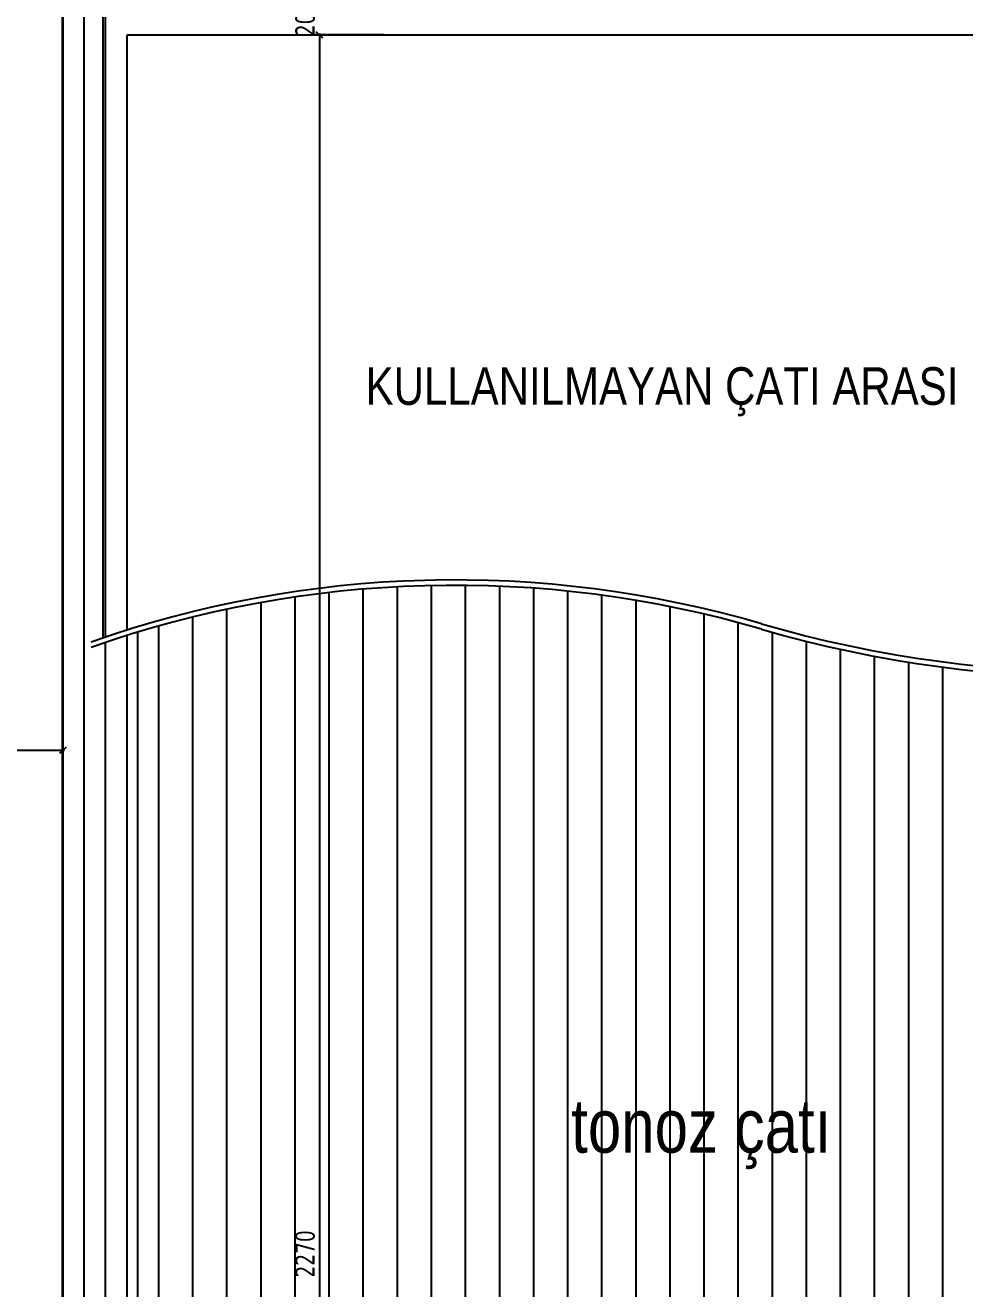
# Model space of a CAD drawing. Header units: millimetres. Extents: x 43168.9 to 43194.6, y -25545.1 to -25543.4.
# Drawn here: x 43178.5969 to 43178.7719, y -25544.3264 to -25544.0911 of the extents above; entities that cross this region are included whole.
import ezdxf

# ---------------------------------------------------------------- set-up
doc = ezdxf.new("R2010")
doc.units = ezdxf.units.MM
doc.header["$LTSCALE"] = 200
doc.linetypes.add('DASHDOT', pattern=[1, 0.5, -0.25, 0, -0.25])
for name, color, linetype in [('duv_sgh', 4, 'Continuous'), ('gor-1_sgh', 232, 'Continuous'), ('gor-2_sgh', 161, 'Continuous'), ('gor-3_sgh', 191, 'Continuous'), ('gor-4_sgh', 17, 'Continuous'), ('olcu-uyg_sgh', 193, 'Continuous'), ('olcuic_sgh', 183, 'Continuous'), ('siva_sgh', 145, 'Continuous'), ('yapi-yaklasma_sgh', 41, 'DASHDOT'), ('yazi-mahal_sgh', 12, 'Continuous')]:
    doc.layers.add(name, color=color, linetype=linetype)
doc.styles.add('dim', font='VERDANA.TTF', dxfattribs={"width": 0.7})
doc.styles.add('text2', font='arial.ttf')

msp = doc.modelspace()

# ---------------------------------------------------------------- linework, layer by layer
at = {"color": 0, "linetype": 'ByBlock', "lineweight": -2}
for p, q in [((43178.65234406673, -25544.09351015457), (43178.65114406673, -25544.09231015457)), ((43178.65234406673, -25544.09351015457), (43178.65114406673, -25544.09231015457)), ((43178.60338376728, -25544.22671305167), (43178.60458357815, -25544.22551286256))]:
    msp.add_line(p, q, dxfattribs=at)
at = {"layer": 'duv_sgh'}
for p, q in [((43178.61187849216, -25544.20505935263), (43178.61187849216, -25544.08891015457)), ((43178.61587849216, -25544.20376005206), (43178.61587849216, -25544.09291015457)), ((43178.61587849216, -25544.09291015457), (43178.80687959124, -25544.09291015457))]:
    msp.add_line(p, q, dxfattribs=at)
at = {"layer": 'gor-1_sgh'}
for p, q in [((43178.61587849216, -25544.55091939969), (43178.61587849216, -25544.20476005206)), ((43178.61187849216, -25544.55091939969), (43178.61187849216, -25544.20604211466))]:
    msp.add_line(p, q, dxfattribs=at)
at = {"layer": 'gor-2_sgh'}
for p, q in [((43178.60787849216, -25544.46491939969), (43178.60787849216, -25543.86191939969)), ((43178.61787849216, -25544.53491939969), (43178.61787849216, -25544.20414436039))]:
    msp.add_line(p, q, dxfattribs=at)
for centre, radius, start, end in [((43178.67690940423, -25544.39845537132), 0.204036858365874, 73.73090237195994, 109.3846693744253), ((43178.67690940423, -25544.39945537132), 0.204036858365874, 73.73090237195994, 109.3846693744253), ((43178.79658254874, -25543.98838422865), 0.2231399242005353, 253.7309023719599, 288.355147422971), ((43178.79658254874, -25543.98938422865), 0.2231399242005353, 253.7309023719599, 288.355147422971)]:
    msp.add_arc(centre, radius, start, end, dxfattribs=at)
at = {"layer": 'gor-3_sgh'}
msp.add_line((43178.60387849217, -25544.46891939969), (43178.60387849217, -25543.85791939969), dxfattribs=at)
at = {"layer": 'gor-4_sgh'}
for p, q in [((43178.67259999902, -25544.53491939969), (43178.67259999902, -25544.1954640269)), ((43178.67894999903, -25544.53491939969), (43178.67894999903, -25544.19542871731)), ((43178.64719999902, -25544.53491939969), (43178.64719999902, -25544.19759306475)), ((43178.65354999903, -25544.53491939969), (43178.65354999903, -25544.1967600883)), ((43178.65989999902, -25544.53491939969), (43178.65989999902, -25544.19612873827)), ((43178.66624999903, -25544.53491939969), (43178.66624999903, -25544.19569714044)), ((43178.68529999903, -25544.53491939969), (43178.68529999903, -25544.1955911089)), ((43178.69164999903, -25544.53491939969), (43178.69164999903, -25544.19595167495)), ((43178.69799999903, -25544.53491939969), (43178.69799999903, -25544.19651147172)), ((43178.70434999902, -25544.53491939969), (43178.70434999902, -25544.19727215409)), ((43178.63449999903, -25544.53491939969), (43178.63449999903, -25544.19987460591)), ((43178.64084999903, -25544.53491939969), (43178.64084999903, -25544.19863017652)), ((43178.71069999903, -25544.53491939969), (43178.71069999903, -25544.19823600029)), ((43178.71704999902, -25544.53491939969), (43178.71704999902, -25544.19940594687)), ((43178.62814999903, -25544.53491939969), (43178.62814999903, -25544.2013302594)), ((43178.72339999903, -25544.53491939969), (43178.72339999903, -25544.2007856349)), ((43178.72974999902, -25544.53491939969), (43178.72974999902, -25544.20237946941)), ((43178.62179999903, -25544.53491939969), (43178.62179999903, -25544.20300183221)), ((43178.73609999903, -25544.53491939969), (43178.73609999903, -25544.2041708366)), ((43178.74244999902, -25544.53491939969), (43178.74244999902, -25544.20585845999)), ((43178.74879999903, -25544.53491939969), (43178.74879999903, -25544.20734811033)), ((43178.75514999903, -25544.53491939969), (43178.75514999903, -25544.20864382273)), ((43178.76149999903, -25544.53491939969), (43178.76149999903, -25544.20974901821)), ((43178.76784999903, -25544.53491939969), (43178.76784999903, -25544.2106665514))]:
    msp.add_line(p, q, dxfattribs=at)
at = {"layer": 'olcu-uyg_sgh'}
for p, q in [((43178.60398430311, -25544.23011295707), (43178.60398351512, -25544.22511295713)), ((43178.5437450204, -25544.22612245071), (43178.60423367271, -25544.22611291771))]:
    msp.add_line(p, q, dxfattribs=at)
at = {"layer": 'olcuic_sgh'}
for p, q in [((43178.64774406673, -25544.09291015457), (43178.65274406673, -25544.09291015457)), ((43178.66374406673, -25544.09291015457), (43178.65074406673, -25544.09291015457)), ((43178.65174406673, -25544.09266015457), (43178.65174406673, -25544.54716939969)), ((43178.65174406673, -25544.09291015457), (43178.65174406673, -25544.09411015457))]:
    msp.add_line(p, q, dxfattribs=at)
at = {"layer": 'siva_sgh'}
msp.add_line((43178.61137959125, -25544.08841015457), (43178.61137959125, -25544.20522782882), dxfattribs=at)
at = {"layer": 'yapi-yaklasma_sgh'}
msp.add_line((43178.60399999916, -25544.72614544623), (43178.60399999916, -25543.79832022829), dxfattribs=at)

# ---------------------------------------------------------------- texts
at = {"layer": 'olcuic_sgh', "color": 2, "style": 'dim', "width": 0.7}
for s, p in [('20', (43178.65083164228, -25544.09313567506)), ('2270', (43178.65083164228, -25544.32434381675))]:
    msp.add_text(s, height=0.0036, rotation=90, dxfattribs=at).set_placement(p)
at = {"layer": 'yazi-mahal_sgh', "style": 'text2', "width": 0.8}
msp.add_text('KULLANILMAYAN ÇATI ARASI', height=0.007, dxfattribs=at).set_placement((43178.66033286657, -25544.16180195241))
at = {"layer": 'yazi-mahal_sgh', "color": 252, "style": 'text2', "width": 0.8}
msp.add_text('tonoz çatı', height=0.01, dxfattribs=at).set_placement((43178.69862342373, -25544.30109374413))

doc.saveas('drawing.dxf')
